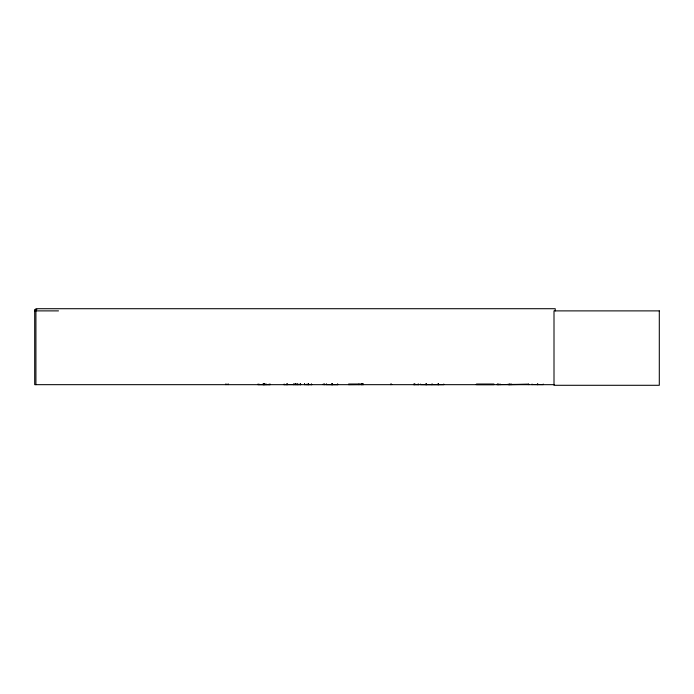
<?xml version="1.0" encoding="UTF-8"?>
<svg xmlns="http://www.w3.org/2000/svg" width="694" height="694" viewBox="0 0 694 694"><rect width="100%" height="100%" fill="white"/><g stroke="black" fill="none" stroke-linecap="round" stroke-linejoin="round"><path stroke-width="1.04" d="M258.957 384.641L258.966 384.051M269.133 384.641L269.142 384.051M270.122 384.051L270.131 384.667L257.977 384.641L257.977 384.051M431.755 384.667L431.755 384.051L431.833 384.667L420.59 384.641L420.668 384.051M432.527 384.667L432.536 384.051L432.605 384.667L443.77 384.641L443.77 384.051M337.518 384.641L337.527 384.051M498.604 384.571L498.613 384.103L498.63 384.667M363.3 384.589L363.37 384.103M287.281 384.545L284.019 384.563M283.62 384.563L300.476 384.589M297.258 384.589L297.336 384.103M496.835 384.589L528.707 384.337L508.529 384.649M497.234 384.589L497.312 384.103M293.484 384.589L293.562 384.103M36.869 309.489L34.7 309.489L34.7 384.667L554.142 384.667M34.7 310.886L58.504 310.886M348.509 384.181L362.407 384.181M476.379 384.181L494.024 384.181M298.212 384.563L294.924 384.077M348.483 384.381L362.433 384.363M476.353 384.381L494.05 384.381M508.529 384.485L528.707 384.485M307.659 384.641L304.649 384.589L304.614 383.895M311.901 384.641L308.249 384.589M325.156 384.641L324.679 384.103M348.492 384.623L363.37 384.511M391.737 384.606L391.399 384.051M418.725 384.641L413.754 384.589M476.362 384.623L494.041 384.623M532.046 384.511L543.202 384.589L543.202 384.051M511.14 384.589L511.062 384.103M311.459 384.589L311.38 384.103M308.691 384.667L308.57 383.895M418.3 384.589L418.23 384.103M509.89 384.589L509.769 384.103L509.769 384.571M326.614 384.589L326.605 384.051M555.226 310.886L555.226 308.709L35.923 308.709L35.923 384.667M537.824 383.895L537.824 384.667M537.434 383.895L537.434 384.667M532.046 384.051L532.046 384.667M528.689 384.077L528.689 384.649M510.984 384.051L510.984 384.667M509.431 384.051L509.431 384.667M508.19 384.051L508.19 384.667M500.183 384.051L500.183 384.667M498.943 384.051L498.943 384.667M497.39 384.051L497.39 384.667M438.374 383.895L438.374 384.667M438.313 383.895L438.313 384.667M437.983 383.895L437.931 384.667M426.376 383.895L426.437 384.667M426.047 383.895L426.047 384.667M425.995 383.895L425.995 384.667M418.161 384.051L418.161 384.667M414.83 383.895L414.83 384.667M414.674 383.895L414.674 384.667M413.607 384.051L413.607 384.667M390.8 383.895L390.791 384.667M363.448 384.051L363.448 384.667M362.381 383.895L362.381 384.667M362.155 383.895L362.155 384.667M358.893 384.051L358.893 384.667M337.761 384.051L337.778 384.667L326.353 384.641L326.371 384.051M332.357 383.895L332.357 384.667M332.166 383.895L332.166 384.667M331.966 383.895L331.966 384.667M331.784 383.895L331.784 384.667M323.326 383.895L323.326 384.667M311.311 384.051L311.311 384.667M308.457 383.895L308.457 384.667M308.093 384.051L308.093 384.667M307.052 384.051L307.052 384.667M304.527 383.895L304.501 384.667M300.623 384.051L300.623 384.667M300.259 383.895L300.259 384.667M300.146 383.895L300.146 384.667M298.064 384.025L298.064 384.641M297.405 384.051L297.405 384.667M296.078 383.895L296.182 384.667M295.219 383.869L295.332 384.641M294.855 384.025L294.855 384.641M293.64 384.051L293.64 384.667M287.377 384.025L287.377 384.641M287.012 383.869L287.012 384.641M286.9 383.869L286.9 384.641M284.167 384.025L284.167 384.641M266.054 383.895L266.054 384.667M264.848 384.051L264.848 384.667L264.744 383.895M264.362 383.895L264.345 384.667M263.746 383.895L263.763 384.667M263.356 383.895L263.373 384.667M263.156 383.739L263.156 384.667M228.118 383.739L228.118 384.667M225.949 383.739L225.949 384.667M659.3 310.886L554.003 310.886L554.003 385.291L659.3 385.291L659.3 310.886M361.557 384.667L361.557 384.051L361.522 384.667M324.601 384.667L324.601 384.051L324.532 384.667"/></g></svg>
